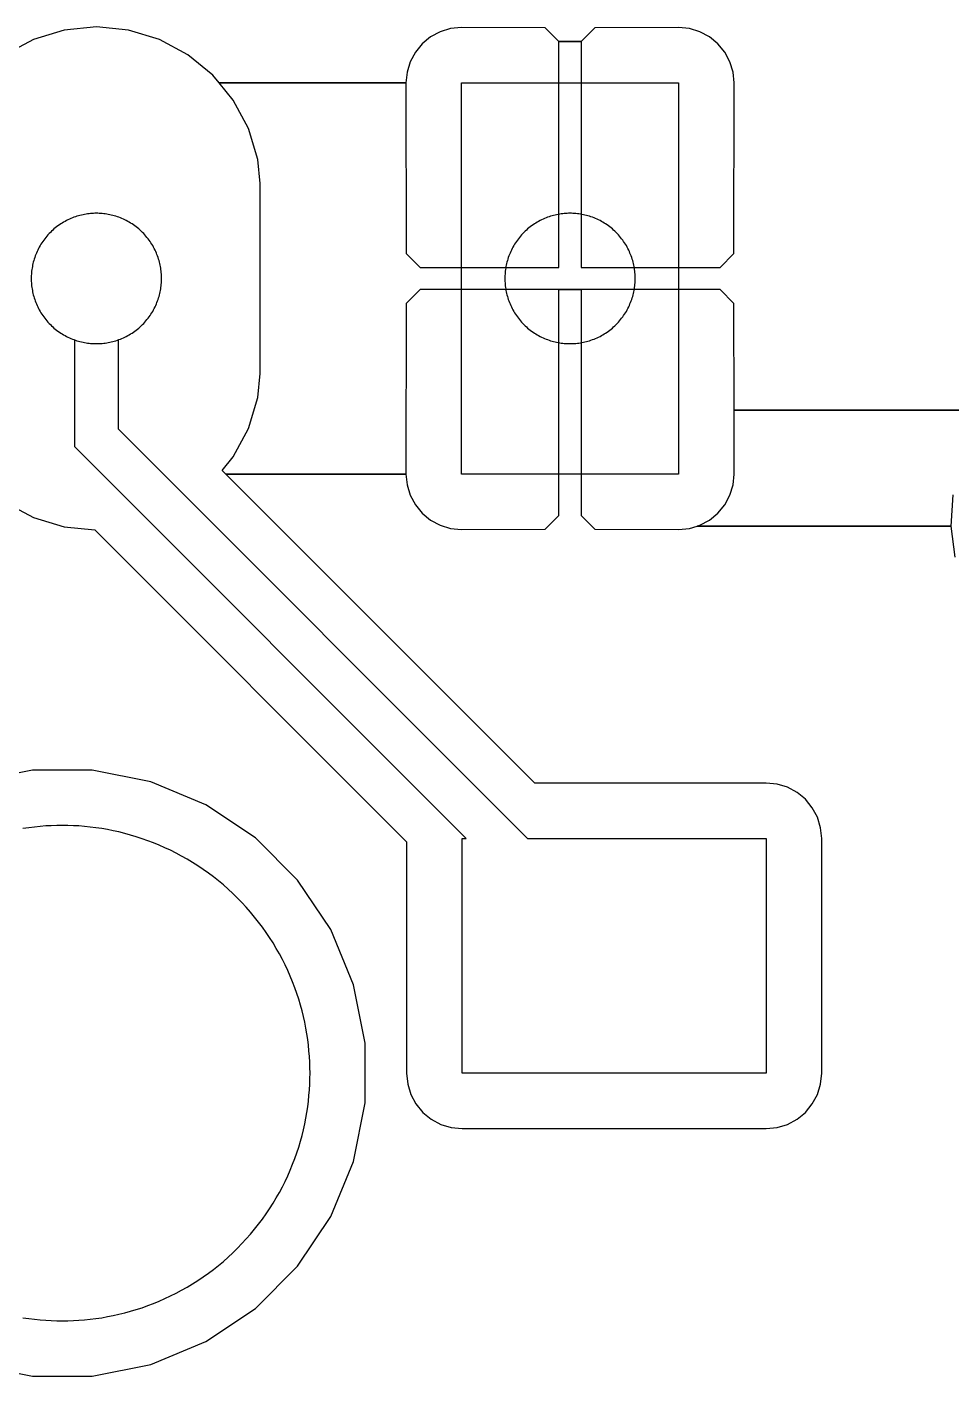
# Model space of a CAD drawing. Header units: millimetres. Extents: x 94211.7 to 94261.9, y -94261.9 to -94211.7.
# Drawn here: x 94236.39 to 94247.03, y -94245.1 to -94229.57 of the extents above; entities that cross this region are included whole.
import ezdxf

# ---------------------------------------------------------------- set-up
doc = ezdxf.new("R2010")
doc.units = ezdxf.units.MM
doc.layers.add('Copper Layer', color=30, linetype='Continuous', true_color=0xff7f00)
doc.layers.add('Drill holes', color=5, linetype='Continuous', true_color=0x0000ff)

msp = doc.modelspace()

# ---------------------------------------------------------------- linework, layer by layer
at = {"layer": 'Copper Layer'}
for points in [[(94236.822, -94229.609), (94236.467, -94229.717)], [(94237.192, -94229.573), (94236.822, -94229.609)], [(94237.562, -94229.609), (94237.192, -94229.573)], [(94237.917, -94229.717), (94237.562, -94229.609)], [(94241.267, -94229.591), (94241.148, -94229.628)], [(94241.392, -94229.579), (94241.267, -94229.591)], [(94242.356, -94229.582), (94241.392, -94229.579)], [(94242.515, -94229.741), (94242.356, -94229.582)], [(94242.928, -94229.582), (94242.769, -94229.741)], [(94243.892, -94229.579), (94242.928, -94229.582)], [(94244.016, -94229.591), (94243.892, -94229.579)], [(94244.136, -94229.628), (94244.016, -94229.591)], [(94236.467, -94229.717), (94236.14, -94229.892)], [(94238.244, -94229.892), (94237.917, -94229.717)], [(94241.038, -94229.687), (94240.941, -94229.766)], [(94241.148, -94229.628), (94241.038, -94229.687)], [(94242.515, -94232.34), (94242.515, -94229.741)], [(94242.515, -94229.741), (94242.769, -94229.741)], [(94242.769, -94229.741), (94242.515, -94229.741)], [(94242.769, -94229.741), (94242.769, -94232.34)], [(94244.247, -94229.687), (94244.136, -94229.628)], [(94244.343, -94229.766), (94244.247, -94229.687)], [(94238.531, -94230.128), (94238.244, -94229.892)], [(94240.862, -94229.863), (94240.803, -94229.973)], [(94240.941, -94229.766), (94240.862, -94229.863)], [(94244.423, -94229.863), (94244.343, -94229.766)], [(94244.482, -94229.973), (94244.423, -94229.863)], [(94240.803, -94229.973), (94240.766, -94230.093)], [(94244.518, -94230.093), (94244.482, -94229.973)], [(94238.605, -94230.217), (94238.531, -94230.128)], [(94238.767, -94230.415), (94238.605, -94230.217)], [(94238.605, -94230.217), (94240.754, -94230.217)], [(94240.754, -94230.217), (94238.605, -94230.217)], [(94240.766, -94230.093), (94240.754, -94230.217)], [(94240.754, -94230.217), (94240.757, -94232.181)], [(94241.392, -94234.717), (94241.392, -94230.217)], [(94241.392, -94230.217), (94243.892, -94230.217)], [(94243.892, -94230.217), (94243.892, -94234.717)], [(94244.53, -94230.217), (94244.518, -94230.093)], [(94244.527, -94232.181), (94244.53, -94230.217)], [(94238.942, -94230.742), (94238.767, -94230.415)], [(94239.05, -94231.098), (94238.942, -94230.742)], [(94239.077, -94231.375), (94239.05, -94231.098)], [(94239.077, -94233.56), (94239.077, -94231.375)], [(94240.757, -94232.181), (94240.916, -94232.34)], [(94244.368, -94232.34), (94244.527, -94232.181)], [(94240.916, -94232.34), (94242.515, -94232.34)], [(94242.769, -94232.34), (94244.368, -94232.34)], [(94240.916, -94232.594), (94240.757, -94232.753)], [(94242.515, -94232.594), (94240.916, -94232.594)], [(94242.515, -94235.193), (94242.515, -94232.594)], [(94242.515, -94232.594), (94242.769, -94232.594)], [(94242.769, -94232.594), (94242.515, -94232.594)], [(94242.769, -94232.594), (94242.769, -94235.193)], [(94244.368, -94232.594), (94242.769, -94232.594)], [(94244.527, -94232.753), (94244.368, -94232.594)], [(94240.757, -94232.753), (94240.754, -94234.717)], [(94244.529, -94233.983), (94244.527, -94232.753)], [(94237.442, -94233.174), (94237.442, -94234.198), (94242.153, -94238.911), (94244.9, -94238.911), (94244.9, -94241.611), (94241.4, -94241.611), (94241.4, -94238.911), (94241.446, -94238.911), (94236.942, -94234.405), (94236.942, -94233.174)], [(94239.05, -94233.837), (94239.077, -94233.56)], [(94238.942, -94234.192), (94239.05, -94233.837)], [(94244.53, -94234.717), (94244.529, -94233.983)], [(94244.529, -94233.983), (94247.767, -94233.983)], [(94247.767, -94233.983), (94244.529, -94233.983)], [(94238.767, -94234.519), (94238.942, -94234.192)], [(94238.639, -94234.675), (94238.767, -94234.519)], [(94238.681, -94234.717), (94238.639, -94234.675)], [(94242.237, -94238.273), (94238.681, -94234.717)], [(94238.681, -94234.717), (94240.754, -94234.717)], [(94240.754, -94234.717), (94238.681, -94234.717)], [(94240.754, -94234.717), (94240.766, -94234.842)], [(94243.892, -94234.717), (94241.392, -94234.717)], [(94244.518, -94234.842), (94244.53, -94234.717)], [(94240.766, -94234.842), (94240.803, -94234.961)], [(94244.482, -94234.961), (94244.518, -94234.842)], [(94236.14, -94235.042), (94236.467, -94235.217)], [(94240.803, -94234.961), (94240.862, -94235.072)], [(94244.423, -94235.072), (94244.482, -94234.961)], [(94247.047, -94234.955), (94247.022, -94235.316)], [(94240.862, -94235.072), (94240.941, -94235.168)], [(94240.941, -94235.168), (94241.038, -94235.248)], [(94242.356, -94235.352), (94242.515, -94235.193)], [(94242.769, -94235.193), (94242.928, -94235.352)], [(94244.247, -94235.248), (94244.343, -94235.168)], [(94244.343, -94235.168), (94244.423, -94235.072)], [(94236.467, -94235.217), (94236.822, -94235.325)], [(94236.822, -94235.325), (94237.173, -94235.359)], [(94241.038, -94235.248), (94241.148, -94235.307)], [(94241.148, -94235.307), (94241.267, -94235.343)], [(94241.267, -94235.343), (94241.392, -94235.355)], [(94241.392, -94235.355), (94242.356, -94235.352)], [(94242.928, -94235.352), (94243.892, -94235.355)], [(94243.892, -94235.355), (94244.016, -94235.343)], [(94244.016, -94235.343), (94244.106, -94235.316)], [(94244.106, -94235.316), (94244.136, -94235.307)], [(94244.106, -94235.316), (94247.022, -94235.316)], [(94247.022, -94235.316), (94244.106, -94235.316)], [(94244.136, -94235.307), (94244.247, -94235.248)], [(94247.022, -94235.316), (94247.068, -94235.674)], [(94237.173, -94235.359), (94240.762, -94238.948)], [(94236.457, -94238.126), (94235.783, -94238.26)], [(94237.143, -94238.126), (94236.457, -94238.126)], [(94237.817, -94238.26), (94237.143, -94238.126)], [(94238.451, -94238.523), (94237.817, -94238.26)], [(94244.9, -94238.273), (94242.237, -94238.273)], [(94245.025, -94238.285), (94244.9, -94238.273)], [(94245.144, -94238.322), (94245.025, -94238.285)], [(94245.254, -94238.381), (94245.144, -94238.322)], [(94245.351, -94238.46), (94245.254, -94238.381)], [(94239.022, -94238.904), (94238.451, -94238.523)], [(94245.43, -94238.557), (94245.351, -94238.46)], [(94245.489, -94238.667), (94245.43, -94238.557)], [(94236.347, -94244.425), (94236.413, -94244.435), (94236.479, -94244.443), (94236.544, -94244.45), (94236.609, -94244.455), (94236.673, -94244.458), (94236.737, -94244.46), (94236.8, -94244.461), (94236.863, -94244.46), (94236.927, -94244.458), (94236.991, -94244.455), (94237.056, -94244.45), (94237.121, -94244.443), (94237.187, -94244.435), (94237.253, -94244.425), (94237.319, -94244.413), (94237.385, -94244.4), (94237.451, -94244.386), (94237.518, -94244.369), (94237.584, -94244.351), (94237.651, -94244.331), (94237.717, -94244.31), (94237.783, -94244.286), (94237.849, -94244.261), (94237.915, -94244.234), (94237.98, -94244.205), (94238.045, -94244.175), (94238.109, -94244.143), (94238.173, -94244.109), (94238.236, -94244.073), (94238.298, -94244.036), (94238.36, -94243.997), (94238.42, -94243.956), (94238.48, -94243.913), (94238.539, -94243.869), (94238.596, -94243.824), (94238.653, -94243.777), (94238.708, -94243.728), (94238.762, -94243.678), (94238.815, -94243.626), (94238.867, -94243.573), (94238.917, -94243.519), (94238.965, -94243.464), (94239.013, -94243.407), (94239.058, -94243.35), (94239.102, -94243.291), (94239.145, -94243.231), (94239.185, -94243.171), (94239.225, -94243.109), (94239.262, -94243.047), (94239.298, -94242.984), (94239.332, -94242.92), (94239.364, -94242.856), (94239.394, -94242.791), (94239.423, -94242.726), (94239.45, -94242.66), (94239.475, -94242.594), (94239.498, -94242.528), (94239.52, -94242.462), (94239.54, -94242.395), (94239.558, -94242.329), (94239.575, -94242.262), (94239.589, -94242.196), (94239.602, -94242.13), (94239.614, -94242.064), (94239.624, -94241.998), (94239.632, -94241.932), (94239.638, -94241.867), (94239.644, -94241.802), (94239.647, -94241.738), (94239.649, -94241.674), (94239.65, -94241.611), (94239.649, -94241.548), (94239.647, -94241.484), (94239.644, -94241.42), (94239.638, -94241.355), (94239.632, -94241.29), (94239.624, -94241.224), (94239.614, -94241.159), (94239.602, -94241.092), (94239.589, -94241.026), (94239.575, -94240.96), (94239.558, -94240.893), (94239.54, -94240.827), (94239.52, -94240.76), (94239.498, -94240.694), (94239.475, -94240.628), (94239.45, -94240.562), (94239.423, -94240.496), (94239.394, -94240.431), (94239.364, -94240.366), (94239.332, -94240.302), (94239.298, -94240.238), (94239.262, -94240.175), (94239.225, -94240.113), (94239.185, -94240.052), (94239.145, -94239.991), (94239.102, -94239.931), (94239.058, -94239.872), (94239.013, -94239.815), (94238.965, -94239.758), (94238.917, -94239.703), (94238.867, -94239.649), (94238.815, -94239.596), (94238.762, -94239.544), (94238.708, -94239.494), (94238.653, -94239.446), (94238.596, -94239.398), (94238.539, -94239.353), (94238.48, -94239.309), (94238.42, -94239.266), (94238.36, -94239.226), (94238.298, -94239.187), (94238.236, -94239.149), (94238.173, -94239.113), (94238.109, -94239.079), (94238.045, -94239.047), (94237.98, -94239.017), (94237.915, -94238.988), (94237.849, -94238.961), (94237.783, -94238.936), (94237.717, -94238.913), (94237.651, -94238.891), (94237.584, -94238.871), (94237.518, -94238.853), (94237.451, -94238.836), (94237.385, -94238.822), (94237.319, -94238.809), (94237.253, -94238.797), (94237.187, -94238.787), (94237.121, -94238.779), (94237.056, -94238.773), (94236.991, -94238.767), (94236.927, -94238.764), (94236.863, -94238.762), (94236.8, -94238.761), (94236.737, -94238.762), (94236.673, -94238.764), (94236.609, -94238.767), (94236.544, -94238.773), (94236.479, -94238.779), (94236.413, -94238.787), (94236.347, -94238.797)], [(94245.526, -94238.787), (94245.489, -94238.667)], [(94239.507, -94239.39), (94239.022, -94238.904)], [(94245.538, -94238.911), (94245.526, -94238.787)], [(94245.538, -94241.611), (94245.538, -94238.911)], [(94240.762, -94238.948), (94240.762, -94241.611)], [(94239.888, -94239.96), (94239.507, -94239.39)], [(94240.151, -94240.595), (94239.888, -94239.96)], [(94240.285, -94241.268), (94240.151, -94240.595)], [(94240.285, -94241.954), (94240.285, -94241.268)], [(94240.762, -94241.611), (94240.774, -94241.736)], [(94245.526, -94241.736), (94245.538, -94241.611)], [(94240.774, -94241.736), (94240.81, -94241.855)], [(94240.81, -94241.855), (94240.869, -94241.966)], [(94245.43, -94241.966), (94245.489, -94241.855)], [(94245.489, -94241.855), (94245.526, -94241.736)], [(94240.151, -94242.628), (94240.285, -94241.954)], [(94240.869, -94241.966), (94240.949, -94242.062)], [(94245.351, -94242.062), (94245.43, -94241.966)], [(94240.949, -94242.062), (94241.045, -94242.142)], [(94241.045, -94242.142), (94241.156, -94242.201)], [(94245.144, -94242.201), (94245.254, -94242.142)], [(94245.254, -94242.142), (94245.351, -94242.062)], [(94241.156, -94242.201), (94241.276, -94242.237)], [(94241.276, -94242.237), (94241.4, -94242.249)], [(94241.4, -94242.249), (94244.9, -94242.249)], [(94244.9, -94242.249), (94245.025, -94242.237)], [(94245.025, -94242.237), (94245.144, -94242.201)], [(94239.888, -94243.262), (94240.151, -94242.628)], [(94239.507, -94243.833), (94239.888, -94243.262)], [(94239.022, -94244.318), (94239.507, -94243.833)], [(94238.451, -94244.699), (94239.022, -94244.318)], [(94237.817, -94244.962), (94238.451, -94244.699)], [(94235.783, -94244.962), (94236.457, -94245.096)], [(94237.143, -94245.096), (94237.817, -94244.962)], [(94236.457, -94245.096), (94237.143, -94245.096)]]:
    msp.add_lwpolyline(points, dxfattribs=at)
at = {"layer": 'Drill holes'}
for points in [[(94237.942, -94232.467), (94237.942, -94232.45), (94237.941, -94232.434), (94237.94, -94232.417), (94237.939, -94232.4), (94237.937, -94232.383), (94237.935, -94232.365), (94237.932, -94232.348), (94237.929, -94232.331), (94237.926, -94232.313), (94237.922, -94232.296), (94237.918, -94232.278), (94237.913, -94232.261), (94237.908, -94232.243), (94237.902, -94232.226), (94237.896, -94232.208), (94237.889, -94232.191), (94237.882, -94232.174), (94237.875, -94232.157), (94237.867, -94232.14), (94237.858, -94232.123), (94237.849, -94232.106), (94237.84, -94232.089), (94237.83, -94232.073), (94237.82, -94232.057), (94237.809, -94232.041), (94237.798, -94232.025), (94237.786, -94232.01), (94237.774, -94231.994), (94237.762, -94231.98), (94237.749, -94231.965), (94237.736, -94231.951), (94237.722, -94231.937), (94237.708, -94231.923), (94237.694, -94231.91), (94237.68, -94231.897), (94237.665, -94231.885), (94237.65, -94231.873), (94237.634, -94231.861), (94237.618, -94231.85), (94237.602, -94231.839), (94237.586, -94231.829), (94237.57, -94231.819), (94237.553, -94231.81), (94237.536, -94231.801), (94237.52, -94231.792), (94237.503, -94231.784), (94237.485, -94231.777), (94237.468, -94231.77), (94237.451, -94231.763), (94237.433, -94231.757), (94237.416, -94231.751), (94237.398, -94231.746), (94237.381, -94231.741), (94237.363, -94231.737), (94237.346, -94231.733), (94237.328, -94231.73), (94237.311, -94231.727), (94237.294, -94231.724), (94237.277, -94231.722), (94237.259, -94231.72), (94237.242, -94231.719), (94237.225, -94231.718), (94237.209, -94231.717), (94237.192, -94231.717), (94237.175, -94231.717), (94237.159, -94231.718), (94237.142, -94231.719), (94237.125, -94231.72), (94237.107, -94231.722), (94237.09, -94231.724), (94237.073, -94231.727), (94237.056, -94231.73), (94237.038, -94231.733), (94237.021, -94231.737), (94237.003, -94231.741), (94236.986, -94231.746), (94236.968, -94231.751), (94236.951, -94231.757), (94236.933, -94231.763), (94236.916, -94231.77), (94236.899, -94231.777), (94236.881, -94231.784), (94236.864, -94231.792), (94236.848, -94231.801), (94236.831, -94231.81), (94236.814, -94231.819), (94236.798, -94231.829), (94236.782, -94231.839), (94236.766, -94231.85), (94236.75, -94231.861), (94236.734, -94231.873), (94236.719, -94231.885), (94236.704, -94231.897), (94236.69, -94231.91), (94236.676, -94231.923), (94236.662, -94231.937), (94236.648, -94231.951), (94236.635, -94231.965), (94236.622, -94231.98), (94236.61, -94231.994), (94236.598, -94232.01), (94236.586, -94232.025), (94236.575, -94232.041), (94236.564, -94232.057), (94236.554, -94232.073), (94236.544, -94232.089), (94236.535, -94232.106), (94236.526, -94232.123), (94236.517, -94232.14), (94236.509, -94232.157), (94236.502, -94232.174), (94236.495, -94232.191), (94236.488, -94232.208), (94236.482, -94232.226), (94236.476, -94232.243), (94236.471, -94232.261), (94236.466, -94232.278), (94236.462, -94232.296), (94236.458, -94232.313), (94236.455, -94232.331), (94236.452, -94232.348), (94236.449, -94232.365), (94236.447, -94232.383), (94236.445, -94232.4), (94236.444, -94232.417), (94236.443, -94232.434), (94236.442, -94232.45), (94236.442, -94232.467), (94236.442, -94232.484), (94236.443, -94232.501), (94236.444, -94232.517), (94236.445, -94232.535), (94236.447, -94232.552), (94236.449, -94232.569), (94236.452, -94232.586), (94236.455, -94232.604), (94236.458, -94232.621), (94236.462, -94232.638), (94236.466, -94232.656), (94236.471, -94232.673), (94236.476, -94232.691), (94236.482, -94232.708), (94236.488, -94232.726), (94236.495, -94232.743), (94236.502, -94232.76), (94236.509, -94232.778), (94236.517, -94232.795), (94236.526, -94232.812), (94236.535, -94232.828), (94236.544, -94232.845), (94236.554, -94232.861), (94236.564, -94232.878), (94236.575, -94232.893), (94236.586, -94232.909), (94236.598, -94232.925), (94236.61, -94232.94), (94236.622, -94232.955), (94236.635, -94232.969), (94236.648, -94232.984), (94236.662, -94232.997), (94236.676, -94233.011), (94236.69, -94233.024), (94236.704, -94233.037), (94236.719, -94233.049), (94236.734, -94233.061), (94236.75, -94233.073), (94236.766, -94233.084), (94236.782, -94233.095), (94236.798, -94233.105), (94236.814, -94233.115), (94236.831, -94233.124), (94236.848, -94233.133), (94236.864, -94233.142), (94236.881, -94233.15), (94236.899, -94233.157), (94236.916, -94233.164), (94236.933, -94233.171), (94236.951, -94233.177), (94236.968, -94233.183), (94236.986, -94233.188), (94237.003, -94233.193), (94237.021, -94233.197), (94237.038, -94233.201), (94237.056, -94233.205), (94237.073, -94233.208), (94237.09, -94233.21), (94237.107, -94233.212), (94237.125, -94233.214), (94237.142, -94233.215), (94237.159, -94233.216), (94237.175, -94233.217), (94237.192, -94233.217), (94237.209, -94233.217), (94237.225, -94233.216), (94237.242, -94233.215), (94237.259, -94233.214), (94237.277, -94233.212), (94237.294, -94233.21), (94237.311, -94233.208), (94237.328, -94233.205), (94237.346, -94233.201), (94237.363, -94233.197), (94237.381, -94233.193), (94237.398, -94233.188), (94237.416, -94233.183), (94237.433, -94233.177), (94237.451, -94233.171), (94237.468, -94233.164), (94237.485, -94233.157), (94237.503, -94233.15), (94237.52, -94233.142), (94237.536, -94233.133), (94237.553, -94233.124), (94237.57, -94233.115), (94237.586, -94233.105), (94237.602, -94233.095), (94237.618, -94233.084), (94237.634, -94233.073), (94237.65, -94233.061), (94237.665, -94233.049), (94237.68, -94233.037), (94237.694, -94233.024), (94237.708, -94233.011), (94237.722, -94232.997), (94237.736, -94232.984), (94237.749, -94232.969), (94237.762, -94232.955), (94237.774, -94232.94), (94237.786, -94232.925), (94237.798, -94232.909), (94237.809, -94232.893), (94237.82, -94232.878), (94237.83, -94232.861), (94237.84, -94232.845), (94237.849, -94232.828), (94237.858, -94232.812), (94237.867, -94232.795), (94237.875, -94232.778), (94237.882, -94232.76), (94237.889, -94232.743), (94237.896, -94232.726), (94237.902, -94232.708), (94237.908, -94232.691), (94237.913, -94232.673), (94237.918, -94232.656), (94237.922, -94232.638), (94237.926, -94232.621), (94237.929, -94232.604), (94237.932, -94232.586), (94237.935, -94232.569), (94237.937, -94232.552), (94237.939, -94232.535), (94237.94, -94232.517), (94237.941, -94232.501), (94237.942, -94232.484)], [(94243.392, -94232.467), (94243.392, -94232.45), (94243.391, -94232.434), (94243.39, -94232.417), (94243.389, -94232.4), (94243.387, -94232.383), (94243.385, -94232.365), (94243.383, -94232.348), (94243.38, -94232.331), (94243.376, -94232.313), (94243.372, -94232.296), (94243.368, -94232.278), (94243.363, -94232.261), (94243.358, -94232.243), (94243.352, -94232.226), (94243.346, -94232.208), (94243.339, -94232.191), (94243.332, -94232.174), (94243.325, -94232.157), (94243.317, -94232.14), (94243.308, -94232.123), (94243.299, -94232.106), (94243.29, -94232.089), (94243.28, -94232.073), (94243.27, -94232.057), (94243.259, -94232.041), (94243.248, -94232.025), (94243.236, -94232.01), (94243.224, -94231.994), (94243.212, -94231.98), (94243.199, -94231.965), (94243.186, -94231.951), (94243.172, -94231.937), (94243.158, -94231.923), (94243.144, -94231.91), (94243.13, -94231.897), (94243.115, -94231.885), (94243.1, -94231.873), (94243.084, -94231.861), (94243.068, -94231.85), (94243.052, -94231.839), (94243.036, -94231.829), (94243.02, -94231.819), (94243.003, -94231.81), (94242.987, -94231.801), (94242.97, -94231.792), (94242.953, -94231.784), (94242.935, -94231.777), (94242.918, -94231.77), (94242.901, -94231.763), (94242.883, -94231.757), (94242.866, -94231.751), (94242.848, -94231.746), (94242.831, -94231.741), (94242.813, -94231.737), (94242.796, -94231.733), (94242.779, -94231.73), (94242.761, -94231.727), (94242.744, -94231.724), (94242.727, -94231.722), (94242.709, -94231.72), (94242.692, -94231.719), (94242.675, -94231.718), (94242.659, -94231.717), (94242.642, -94231.717), (94242.625, -94231.717), (94242.609, -94231.718), (94242.592, -94231.719), (94242.575, -94231.72), (94242.558, -94231.722), (94242.54, -94231.724), (94242.523, -94231.727), (94242.506, -94231.73), (94242.488, -94231.733), (94242.471, -94231.737), (94242.453, -94231.741), (94242.436, -94231.746), (94242.418, -94231.751), (94242.401, -94231.757), (94242.383, -94231.763), (94242.366, -94231.77), (94242.349, -94231.777), (94242.332, -94231.784), (94242.314, -94231.792), (94242.298, -94231.801), (94242.281, -94231.81), (94242.264, -94231.819), (94242.248, -94231.829), (94242.232, -94231.839), (94242.216, -94231.85), (94242.2, -94231.861), (94242.185, -94231.873), (94242.169, -94231.885), (94242.154, -94231.897), (94242.14, -94231.91), (94242.126, -94231.923), (94242.112, -94231.937), (94242.098, -94231.951), (94242.085, -94231.965), (94242.072, -94231.98), (94242.06, -94231.994), (94242.048, -94232.01), (94242.036, -94232.025), (94242.025, -94232.041), (94242.014, -94232.057), (94242.004, -94232.073), (94241.994, -94232.089), (94241.985, -94232.106), (94241.976, -94232.123), (94241.967, -94232.14), (94241.959, -94232.157), (94241.952, -94232.174), (94241.945, -94232.191), (94241.938, -94232.208), (94241.932, -94232.226), (94241.926, -94232.243), (94241.921, -94232.261), (94241.916, -94232.278), (94241.912, -94232.296), (94241.908, -94232.313), (94241.905, -94232.331), (94241.902, -94232.348), (94241.899, -94232.365), (94241.897, -94232.383), (94241.895, -94232.4), (94241.894, -94232.417), (94241.893, -94232.434), (94241.892, -94232.45), (94241.892, -94232.467), (94241.892, -94232.484), (94241.893, -94232.501), (94241.894, -94232.517), (94241.895, -94232.535), (94241.897, -94232.552), (94241.899, -94232.569), (94241.902, -94232.586), (94241.905, -94232.604), (94241.908, -94232.621), (94241.912, -94232.638), (94241.916, -94232.656), (94241.921, -94232.673), (94241.926, -94232.691), (94241.932, -94232.708), (94241.938, -94232.726), (94241.945, -94232.743), (94241.952, -94232.76), (94241.959, -94232.778), (94241.967, -94232.795), (94241.976, -94232.812), (94241.985, -94232.828), (94241.994, -94232.845), (94242.004, -94232.861), (94242.014, -94232.878), (94242.025, -94232.893), (94242.036, -94232.909), (94242.048, -94232.925), (94242.06, -94232.94), (94242.072, -94232.955), (94242.085, -94232.969), (94242.098, -94232.984), (94242.112, -94232.997), (94242.126, -94233.011), (94242.14, -94233.024), (94242.154, -94233.037), (94242.169, -94233.049), (94242.185, -94233.061), (94242.2, -94233.073), (94242.216, -94233.084), (94242.232, -94233.095), (94242.248, -94233.105), (94242.264, -94233.115), (94242.281, -94233.124), (94242.298, -94233.133), (94242.314, -94233.142), (94242.332, -94233.15), (94242.349, -94233.157), (94242.366, -94233.164), (94242.383, -94233.171), (94242.401, -94233.177), (94242.418, -94233.183), (94242.436, -94233.188), (94242.453, -94233.193), (94242.471, -94233.197), (94242.488, -94233.201), (94242.506, -94233.205), (94242.523, -94233.208), (94242.54, -94233.21), (94242.558, -94233.212), (94242.575, -94233.214), (94242.592, -94233.215), (94242.609, -94233.216), (94242.625, -94233.217), (94242.642, -94233.217), (94242.659, -94233.217), (94242.675, -94233.216), (94242.692, -94233.215), (94242.709, -94233.214), (94242.727, -94233.212), (94242.744, -94233.21), (94242.761, -94233.208), (94242.779, -94233.205), (94242.796, -94233.201), (94242.813, -94233.197), (94242.831, -94233.193), (94242.848, -94233.188), (94242.866, -94233.183), (94242.883, -94233.177), (94242.901, -94233.171), (94242.918, -94233.164), (94242.935, -94233.157), (94242.953, -94233.15), (94242.97, -94233.142), (94242.987, -94233.133), (94243.003, -94233.124), (94243.02, -94233.115), (94243.036, -94233.105), (94243.052, -94233.095), (94243.068, -94233.084), (94243.084, -94233.073), (94243.1, -94233.061), (94243.115, -94233.049), (94243.13, -94233.037), (94243.144, -94233.024), (94243.158, -94233.011), (94243.172, -94232.997), (94243.186, -94232.984), (94243.199, -94232.969), (94243.212, -94232.955), (94243.224, -94232.94), (94243.236, -94232.925), (94243.248, -94232.909), (94243.259, -94232.893), (94243.27, -94232.878), (94243.28, -94232.861), (94243.29, -94232.845), (94243.299, -94232.828), (94243.308, -94232.812), (94243.317, -94232.795), (94243.325, -94232.778), (94243.332, -94232.76), (94243.339, -94232.743), (94243.346, -94232.726), (94243.352, -94232.708), (94243.358, -94232.691), (94243.363, -94232.673), (94243.368, -94232.656), (94243.372, -94232.638), (94243.376, -94232.621), (94243.38, -94232.604), (94243.383, -94232.586), (94243.385, -94232.569), (94243.387, -94232.552), (94243.389, -94232.535), (94243.39, -94232.517), (94243.391, -94232.501), (94243.392, -94232.484)]]:
    msp.add_lwpolyline(points, close=True, dxfattribs=at)

doc.saveas('drawing.dxf')
